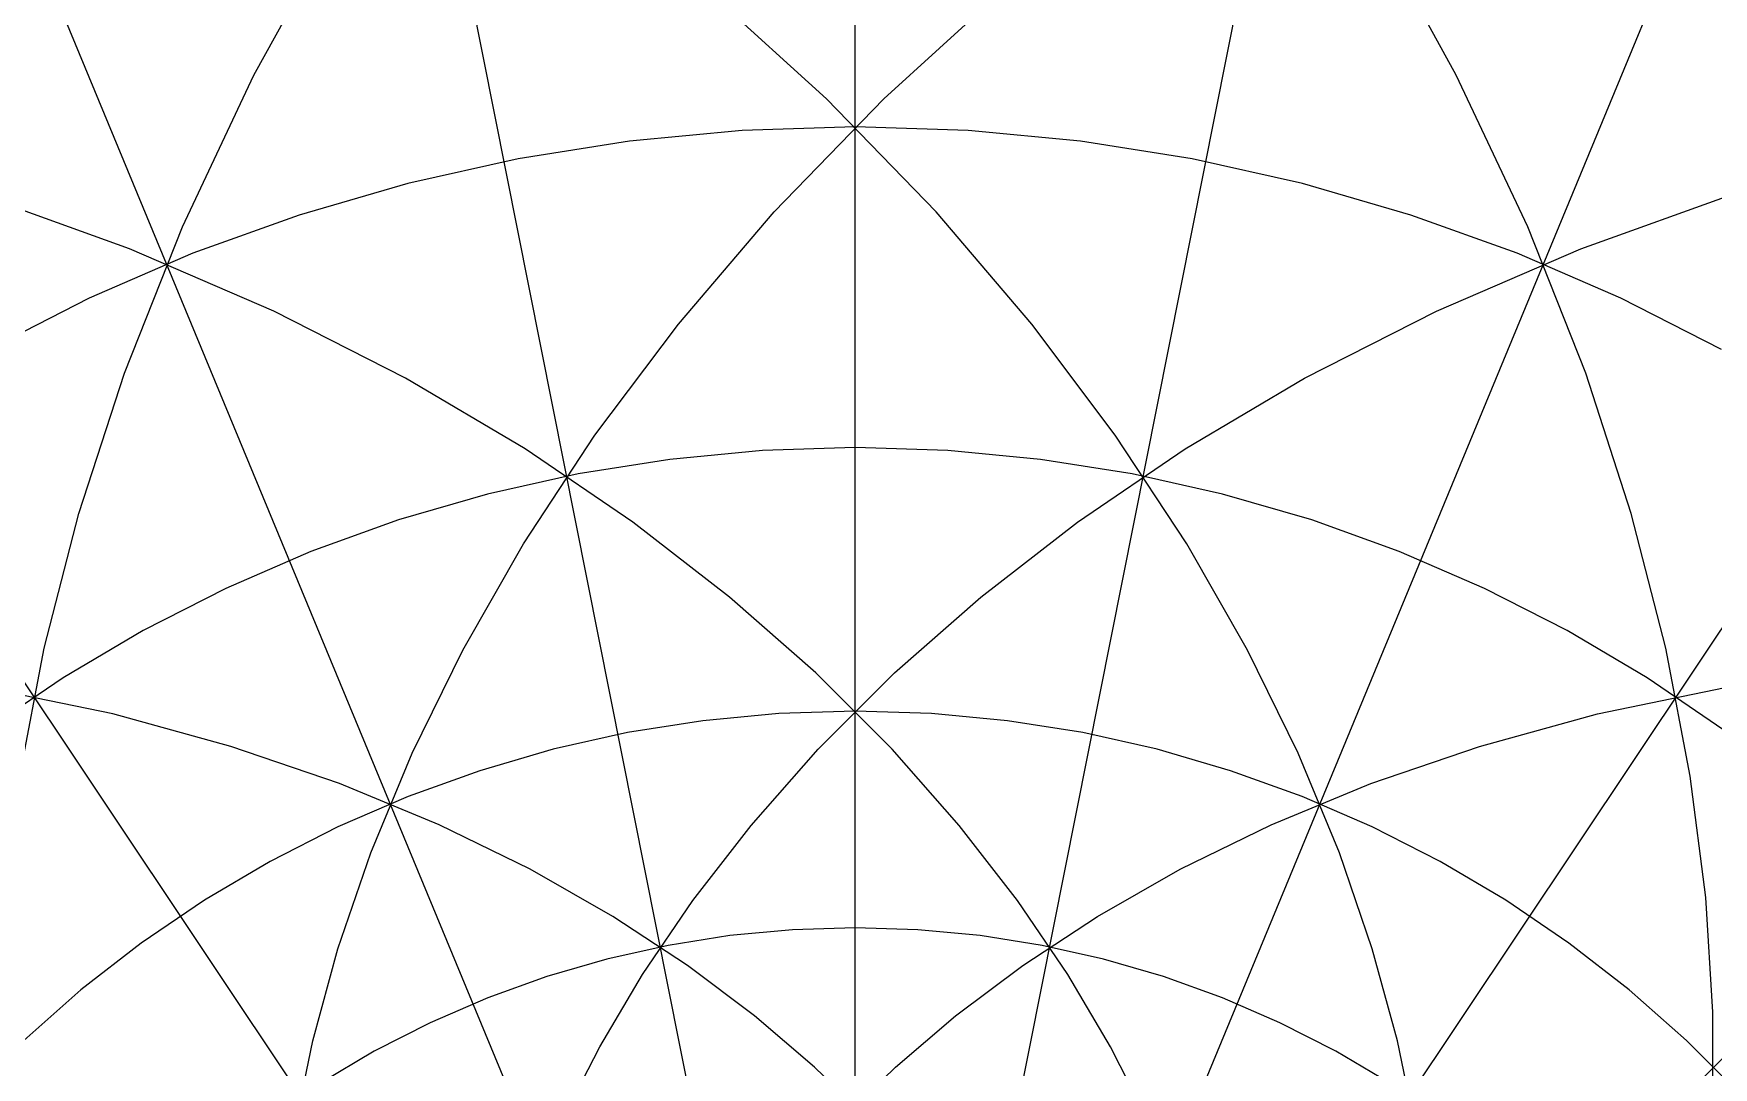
# Model space of a CAD drawing. Header units: metres. Extents: x -40000 to 40000, y -40000 to 40000.
# Drawn here: x -533 to 557, y 557 to 1228 of the extents above; entities that cross this region are included whole.
import ezdxf

# ---------------------------------------------------------------- set-up
doc = ezdxf.new("R2010")
doc.units = ezdxf.units.M

msp = doc.modelspace()

# ---------------------------------------------------------------- linework, layer by layer
at = {"color": 0}
for p, q in [((-390.1, 1200.8), (-334.3, 1302.2)), ((390.1, 1200.8), (334.3, 1302.2)), ((-18.6, 1185.5), (-99.1, 1258.7)), ((18.6, 1185.5), (99.1, 1258.7)), ((-436.5, 1102.4), (-390.1, 1200.8)), ((436.5, 1102.4), (390.1, 1200.8)), ((-52.5, 1112.2), (18.6, 1185.5)), ((52.5, 1112.2), (-18.6, 1185.5)), ((-470.9, 1088.1), (-573.2, 1124.9)), ((470.9, 1088.1), (573.2, 1124.9)), ((-114.7, 1039.3), (-52.5, 1112.2)), ((114.7, 1039.3), (52.5, 1112.2)), ((-474.1, 1007.5), (-436.5, 1102.4)), ((474.1, 1007.5), (436.5, 1102.4)), ((-377.2, 1047.6), (-470.9, 1088.1)), ((377.2, 1047.6), (470.9, 1088.1)), ((-291.7, 1004.1), (-377.2, 1047.6)), ((291.7, 1004.1), (377.2, 1047.6)), ((-168.8, 967.3), (-114.7, 1039.3)), ((168.8, 967.3), (114.7, 1039.3)), ((-503.7, 916.3), (-474.1, 1007.5)), ((-214.2, 958.3), (-291.7, 1004.1)), ((214.2, 958.3), (291.7, 1004.1)), ((503.7, 916.3), (474.1, 1007.5)), ((-215.3, 896.7), (-168.8, 967.3)), ((215.3, 896.7), (168.8, 967.3)), ((-144.3, 910.8), (-214.2, 958.3)), ((144.3, 910.8), (214.2, 958.3)), ((-526.2, 829.1), (-503.7, 916.3)), ((526.2, 829.1), (503.7, 916.3)), ((-81.5, 862.2), (-144.3, 910.8)), ((81.5, 862.2), (144.3, 910.8)), ((-254.6, 827.7), (-215.3, 896.7)), ((254.6, 827.7), (215.3, 896.7)), ((-25.5, 812.9), (-81.5, 862.2)), ((25.5, 812.9), (81.5, 862.2)), ((-542, 746), (-526.2, 829.1)), ((542, 746), (526.2, 829.1)), ((-287.5, 760.8), (-254.6, 827.7)), ((287.5, 760.8), (254.6, 827.7)), ((24, 763.4), (-25.5, 812.9)), ((-24, 763.4), (25.5, 812.9)), ((-481.8, 786.3), (-564.6, 803.4)), ((481.8, 786.3), (564.6, 803.4)), ((-405.2, 765.3), (-481.8, 786.3)), ((405.2, 765.3), (481.8, 786.3)), ((-334.7, 741.2), (-405.2, 765.3)), ((-67.5, 714), (-24, 763.4)), ((67.5, 714), (24, 763.4)), ((334.7, 741.2), (405.2, 765.3)), ((-314.3, 696.1), (-287.5, 760.8)), ((314.3, 696.1), (287.5, 760.8)), ((552, 667.3), (542, 746)), ((-270, 714.4), (-334.7, 741.2)), ((270, 714.4), (334.7, 741.2)), ((-210.9, 685.5), (-270, 714.4)), ((-105.4, 665.3), (-67.5, 714)), ((105.4, 665.3), (67.5, 714)), ((210.9, 685.5), (270, 714.4)), ((-335.6, 633.9), (-314.3, 696.1)), ((335.6, 633.9), (314.3, 696.1)), ((-157.2, 654.9), (-210.9, 685.5)), ((157.2, 654.9), (210.9, 685.5)), ((-138, 617.3), (-105.4, 665.3)), ((138, 617.3), (105.4, 665.3)), ((556.7, 592.8), (552, 667.3)), ((-108.8, 623.1), (-157.2, 654.9)), ((108.8, 623.1), (157.2, 654.9)), ((-351.9, 574.3), (-335.6, 633.9)), ((351.9, 574.3), (335.6, 633.9)), ((-65.2, 590.4), (-108.8, 623.1)), ((65.2, 590.4), (108.8, 623.1)), ((-165.7, 570.4), (-138, 617.3)), ((165.7, 570.4), (138, 617.3)), ((-26.3, 557.2), (-65.2, 590.4)), ((26.3, 557.2), (65.2, 590.4)), ((556.7, 522.8), (556.7, 592.8)), ((-363.7, 517.5), (-351.9, 574.3)), ((-189, 524.9), (-165.7, 570.4)), ((189, 524.9), (165.7, 570.4)), ((363.7, 517.5), (351.9, 574.3)), ((8.2, 523.8), (-26.3, 557.2)), ((-8.2, 523.8), (26.3, 557.2))]:
    msp.add_line(p, q, dxfattribs=at)
at = {"layer": '1', "color": 1}
for p, q in [((0, 0.1), (0, 40000)), ((0, 0.1), (-7803.6, 39231.4)), ((0, 0.1), (7803.6, 39231.4)), ((-0.1, 0.1), (-15307.3, 36955.2)), ((0.1, 0.1), (15307.3, 36955.2)), ((-0.1, 0.1), (-22222.8, 33258.8)), ((0.1, 0.1), (22222.8, 33258.8)), ((0.1, 0.1), (28284.3, 28284.3)), ((0, 1167.2), (-73.3, 1164.9)), ((73.3, 1164.9), (0, 1167.2)), ((-146.3, 1158), (-218.7, 1146.5)), ((-73.3, 1164.9), (-146.3, 1158)), ((146.3, 1158), (73.3, 1164.9)), ((218.7, 1146.5), (146.3, 1158)), ((-218.7, 1146.5), (-290.3, 1130.5)), ((290.3, 1130.5), (218.7, 1146.5)), ((-290.3, 1130.5), (-360.7, 1110)), ((360.7, 1110), (290.3, 1130.5)), ((-360.7, 1110), (-429.7, 1085.2)), ((429.7, 1085.2), (360.7, 1110)), ((-429.7, 1085.2), (-497, 1056.1)), ((497, 1056.1), (429.7, 1085.2)), ((-497, 1056.1), (-562.3, 1022.8)), ((562.3, 1022.8), (497, 1056.1)), ((-120.2, 951.5), (-179.7, 942.1)), ((-60.2, 957.2), (-120.2, 951.5)), ((0, 959.1), (-60.2, 957.2)), ((60.2, 957.2), (0, 959.1)), ((120.2, 951.5), (60.2, 957.2)), ((179.7, 942.1), (120.2, 951.5)), ((-179.7, 942.1), (-238.5, 929)), ((238.5, 929), (179.7, 942.1)), ((-238.5, 929), (-296.4, 912.2)), ((296.4, 912.2), (238.5, 929)), ((-296.4, 912.2), (-353.1, 891.7)), ((353.1, 891.7), (296.4, 912.2)), ((-353.1, 891.7), (-408.4, 867.8)), ((408.4, 867.8), (353.1, 891.7)), ((-408.4, 867.8), (-462, 840.5)), ((462, 840.5), (408.4, 867.8)), ((-462, 840.5), (-513.9, 809.8)), ((513.9, 809.8), (462, 840.5)), ((-513.9, 809.8), (-563.7, 775.9)), ((563.7, 775.9), (513.9, 809.8)), ((-49.5, 786.6), (-98.8, 781.9)), ((0, 788.1), (-49.5, 786.6)), ((49.5, 786.6), (0, 788.1)), ((98.8, 781.9), (49.5, 786.6)), ((-147.7, 774.2), (-196, 763.4)), ((-98.8, 781.9), (-147.7, 774.2)), ((147.7, 774.2), (98.8, 781.9)), ((196, 763.4), (147.7, 774.2)), ((-196, 763.4), (-243.5, 749.5)), ((243.5, 749.5), (196, 763.4)), ((-243.5, 749.5), (-290.1, 732.8)), ((290.1, 732.8), (243.5, 749.5)), ((-290.1, 732.8), (-335.6, 713.1)), ((335.6, 713.1), (290.1, 732.8)), ((-335.6, 713.1), (-379.7, 690.6)), ((379.7, 690.6), (335.6, 713.1)), ((-379.7, 690.6), (-422.3, 665.4)), ((422.3, 665.4), (379.7, 690.6)), ((-422.3, 665.4), (-463.2, 637.6)), ((463.2, 637.6), (422.3, 665.4)), ((-40.7, 646.3), (-81.2, 642.5)), ((0, 647.6), (-40.7, 646.3)), ((40.7, 646.3), (0, 647.6)), ((81.2, 642.5), (40.7, 646.3)), ((-463.2, 637.6), (-502.4, 607.3)), ((-121.4, 636.1), (-161.1, 627.3)), ((-81.2, 642.5), (-121.4, 636.1)), ((121.4, 636.1), (81.2, 642.5)), ((161.1, 627.3), (121.4, 636.1)), ((502.4, 607.3), (463.2, 637.6)), ((-161.1, 627.3), (-200.1, 615.9)), ((200.1, 615.9), (161.1, 627.3)), ((-200.1, 615.9), (-238.4, 602.1)), ((238.4, 602.1), (200.1, 615.9)), ((-502.4, 607.3), (-539.5, 574.5)), ((-238.4, 602.1), (-275.7, 586)), ((275.7, 586), (238.4, 602.1)), ((539.5, 574.5), (502.4, 607.3)), ((-275.7, 586), (-312, 567.5)), ((312, 567.5), (275.7, 586)), ((-312, 567.5), (-347, 546.8)), ((347, 546.8), (312, 567.5)), ((574.5, 539.5), (539.5, 574.5))]:
    msp.add_line(p, q, dxfattribs=at)

doc.saveas('drawing.dxf')
